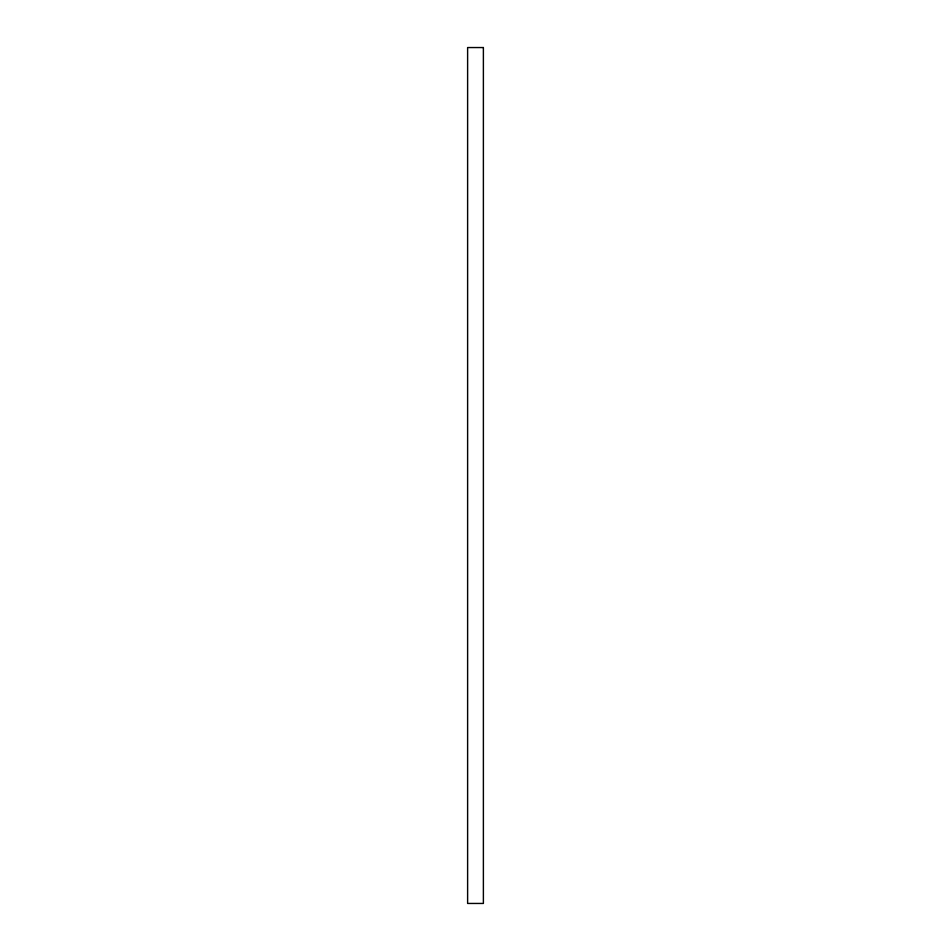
<?xml version="1.0" encoding="UTF-8"?>
<svg xmlns="http://www.w3.org/2000/svg" width="951" height="951" viewBox="0 0 951 951"><rect width="100%" height="100%" fill="white"/><g stroke="black" fill="none" stroke-linecap="round" stroke-linejoin="round"><path stroke-width="1.43" d="M483.381 47.55L467.619 47.55L467.619 903.45L483.381 903.45L483.381 47.55"/></g></svg>
